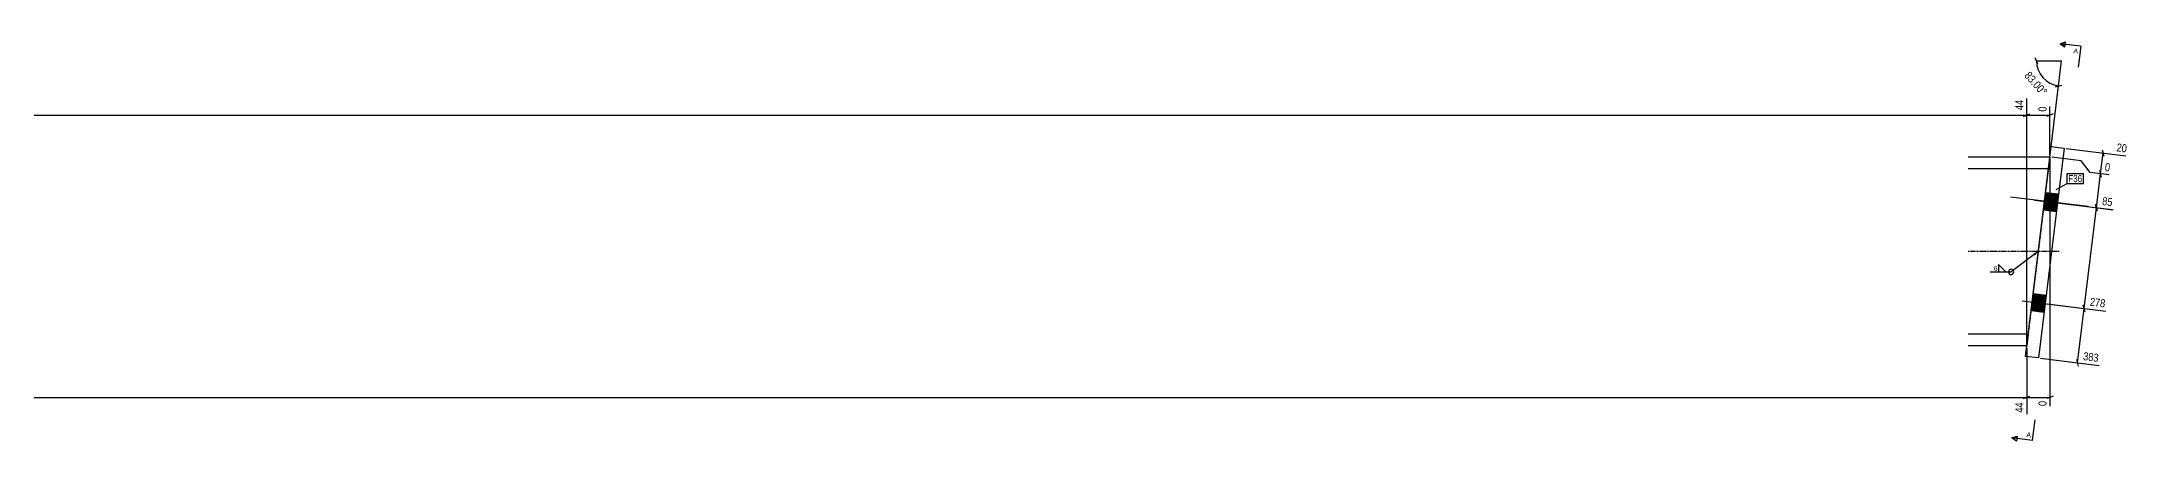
# Model space of a CAD drawing. Header units: millimetres. Extents: x 9 to 63589, y 10 to 4935.
# Drawn here: x 11203 to 15186, y 10 to 771 of the extents above; entities that cross this region are included whole.
import ezdxf

# ---------------------------------------------------------------- set-up
doc = ezdxf.new("R2010")
doc.units = ezdxf.units.MM
doc.linetypes.add('DXK_LINE_DOT2', pattern=[3.9198, 1.9599, -1.9599])
doc.linetypes.add('DXK_LINE_DOT3', pattern=[5.9187, 2.979, -0.9799, 0.9799, -0.9799])
for name, color, linetype in [('MÅLSÆTNING', 7, 'Continuous'), ('STÅL', 7, 'Continuous'), ('TEKST', 7, 'Continuous')]:
    doc.layers.add(name, color=color, linetype=linetype)
doc.styles.add('Arial', font='ARIAL.TTF', dxfattribs={"height": 0.2})
doc.styles.add('Arial Narrow', font='ARIALN.TTF', dxfattribs={"height": 0.2})

msp = doc.modelspace()

# ---------------------------------------------------------------- hatches: boundary and pattern name
at = {"layer": 'STÅL', "linetype": 'Continuous'}
for points in [[(15046.6, 447.4), (15050.7, 480.2), (15025.8, 483.2), (15021.8, 450.4)], [(15046.6, 447.4), (15050.7, 480.2), (15025.8, 483.2), (15021.8, 450.4)], [(15002.3, 291.3), (14998.3, 258.5), (15023.1, 255.5), (15027.1, 288.2)], [(15002.3, 291.3), (14998.3, 258.5), (15023.1, 255.5), (15027.1, 288.2)]]:
    msp.add_hatch(color=96, dxfattribs=at).paths.add_polyline_path(points)
at = {"layer": 'TEKST', "linetype": 'Continuous'}
msp.add_hatch(color=3, dxfattribs=at).paths.add_polyline_path([(15002.6, 367.2), (15012.1, 371.2), (15005.6, 363.2)])

# ---------------------------------------------------------------- linework, layer by layer
at = {"layer": 'MÅLSÆTNING', "color": 7, "linetype": 'Continuous'}
for p, q in [((15011.1, 728.4), (15006.3, 740.4)), ((15008.7, 734.4), (15056.7, 734.4)), ((15050.8, 686.7), (15056.7, 734.4)), ((15034.7, 555.2), (15050.8, 686.7)), ((15044.6, 685.1), (15057.1, 688.4)), ((14984, 628.5), (14996, 633.3)), ((14990, 630.9), (15034.2, 630.9)), ((15040.2, 633.3), (15028.2, 628.5)), ((15034.2, 547.2), (15034.2, 76.6)), ((15093.7, 543.9), (15038.2, 550.7)), ((15093.7, 543.9), (15038.2, 550.7)), ((15111.1, 521.6), (15093.7, 543.9)), ((15111.1, 521.6), (15093.7, 543.9)), ((15147.4, 517.1), (15111.1, 521.6)), ((15132.6, 512.9), (15129.3, 525.4)), ((15084.9, 459.3), (15154.9, 450.7)), ((15099.4, 262.7), (15123, 454.6)), ((15124.7, 448.4), (15121.4, 460.9)), ((15029.1, 271.4), (15141, 257.6)), ((15029.1, 271.4), (15141, 257.6)), ((15086.7, 159.2), (15099.4, 262.7)), ((15097.8, 269), (15101.1, 256.5)), ((15101.1, 256.5), (15097.8, 269)), ((14990, 187.2), (14990, 61.1)), ((15016.3, 167.8), (15128.3, 154.1)), ((15085.1, 165.4), (15088.4, 152.9)), ((14984, 90.8), (14996, 95.6)), ((14990, 93.2), (15034.2, 93.2)), ((15040.2, 95.6), (15028.2, 90.8))]:
    msp.add_line(p, q, dxfattribs=at)
msp.add_arc((15056.7, 734.4), 48, 180, 263, dxfattribs=at)
at = {"layer": 'STÅL', "color": 2, "linetype": 'Continuous'}
for p, q in [((14987.6, 171.3), (15036.6, 571)), ((15061.4, 568), (15012.4, 168.3)), ((15036.6, 571), (15061.4, 568)), ((15034.2, 551.2), (14878.6, 551.2)), ((15031.4, 528.7), (14878.6, 528.7)), ((15034.2, 551.2), (15031.4, 528.7)), ((14992.8, 213.7), (14878.6, 213.7)), ((14992.8, 213.7), (14990, 191.2)), ((14990, 191.2), (14878.6, 191.2)), ((15012.4, 168.3), (14987.6, 171.3))]:
    msp.add_line(p, q, dxfattribs=at)
at = {"layer": 'STÅL', "color": 7, "linetype": 'DXK_LINE_DOT2'}
msp.add_line((15031.4, 528.7), (14992.8, 213.7), dxfattribs=at)
at = {"layer": 'STÅL', "color": 96, "linetype": 'Continuous'}
for p, q in [((15025.8, 483.2), (15050.7, 480.2)), ((15050.7, 480.2), (15025.8, 483.2)), ((15107.2, 456.6), (14959.3, 474.7)), ((15005, 469.1), (15152.9, 451)), ((15021.8, 450.4), (15046.6, 447.4)), ((15046.6, 447.4), (15021.8, 450.4)), ((15002.3, 291.3), (15027.1, 288.2)), ((15002.3, 291.3), (15027.1, 288.2)), ((14981.4, 277.2), (15099.5, 262.7)), ((14981.4, 277.2), (15099.5, 262.7)), ((14998.3, 258.5), (15023.1, 255.5)), ((14998.3, 258.5), (15023.1, 255.5))]:
    msp.add_line(p, q, dxfattribs=at)
at = {"layer": 'STÅL', "color": 7, "linetype": 'DXK_LINE_DOT3'}
msp.add_line((15052.1, 371.2), (14878.6, 371.2), dxfattribs=at)
at = {"layer": 'TEKST', "color": 3, "linetype": 'Continuous'}
msp.add_line((15012.1, 371.2), (14960.3, 332.2), dxfattribs=at)
for start, end in [(90, 270), (270, 90)]:
    msp.add_arc((14960.3, 332.2), 5, start, end, dxfattribs=at)

# ---------------------------------------------------------------- wipeouts: each hides what was drawn before it
at = {"color": 0, "linetype": 'Continuous'}
for points in [[(15087.5, 747.8), (15088.8, 757.7), (15079.9, 758.8), (15078.7, 748.9)], [(14997.7, 16.4), (14999, 26.3), (14990.1, 27.4), (14988.9, 17.4)]]:
    msp.add_wipeout(points, dxfattribs=at).dxf.layer = 'TEKST'
at = {"color": 0}
msp.add_wipeout([(14934.1, 333.4), (14934.1, 345), (14926.4, 345), (14926.4, 333.4)], dxfattribs=at).dxf.layer = 'TEKST'

# ---------------------------------------------------------------- next in the draw order: hatches: boundary and pattern name
at = {"layer": 'TEKST', "linetype": 'Continuous'}
for points in [[(15063.6, 765.8), (15063, 760.9), (15053.6, 767)], [(14971.9, 19.5), (14971.3, 14.6), (14961.4, 15.8)]]:
    msp.add_hatch(color=30, dxfattribs=at).paths.add_polyline_path(points)

# ---------------------------------------------------------------- next in the draw order: linework, layer by layer
at = {"layer": 'TEKST', "color": 30, "linetype": 'Continuous'}
for p, q in [((15053.6, 767), (15064.2, 770.8)), ((15053.6, 767), (15063, 760.9)), ((15063, 760.9), (15064.2, 770.8)), ((14961.4, 15.8), (14971.9, 19.5)), ((14970.7, 9.6), (14961.4, 15.8)), ((14971.9, 19.5), (14970.7, 9.6))]:
    msp.add_line(p, q, dxfattribs=at)
at = {"layer": 'TEKST', "color": 7, "linetype": 'Continuous'}
for p, q in [((15093.3, 762.2), (15053.6, 767)), ((15093.3, 762.2), (15088.5, 722.5)), ((15001.1, 10.9), (14961.4, 15.8))]:
    msp.add_line(p, q, dxfattribs=at)
at = {"layer": 'TEKST', "color": 3, "linetype": 'Continuous'}
for p, q in [((14920.2, 332.2), (14960.3, 332.2)), ((14950.5, 332.2), (14936.2, 346.5)), ((14936.2, 346.5), (14936.2, 332.2)), ((14936.2, 332.2), (14950.5, 332.2))]:
    msp.add_line(p, q, dxfattribs=at)

# ---------------------------------------------------------------- next in the draw order: texts
at = {"layer": 'TEKST', "color": 3, "linetype": 'Continuous', "style": 'Arial'}
for p in [(15078.7, 748.9), (14988.9, 17.4)]:
    msp.add_text('A', height=9.55, rotation=-7.0015, dxfattribs=at).set_placement(p)
at = {"layer": 'TEKST', "color": 3, "style": 'Arial Narrow'}
msp.add_text('6', height=9.54, dxfattribs=at).set_placement((14927.2, 334.2))

# ---------------------------------------------------------------- next in the draw order: wipeouts: each hides what was drawn before it
at = {"color": 0}
msp.add_wipeout([(15019.1, 661.9), (15035.9, 676.7), (14996.9, 720.8), (14980.1, 705.9)], dxfattribs=at).dxf.layer = 'MÅLSÆTNING'
at = {"color": 0, "linetype": 'Continuous'}
for points in [[(15155.6, 453.9), (15158.3, 476.1), (15132.6, 479.3), (15129.9, 457)], [(15141.7, 260.8), (15144.4, 283), (15109, 287.4), (15106.3, 265.1)], [(15129, 157.2), (15131.7, 179.4), (15096.3, 183.8), (15093.6, 161.5)], [(15031, 89.6), (15008.6, 89.6), (15008.6, 73.4), (15031, 73.4)]]:
    msp.add_wipeout(points, dxfattribs=at).dxf.layer = 'MÅLSÆTNING'

# ---------------------------------------------------------------- next in the draw order: linework, layer by layer
at = {"layer": 'MÅLSÆTNING', "color": 7, "linetype": 'Continuous'}
for p, q in [((14990, 195.2), (14990, 663)), ((15034.2, 555.2), (15034.2, 647.5)), ((15123, 454.6), (15130.9, 519.2)), ((15084.9, 459.3), (15154.9, 450.7)), ((15121.4, 460.9), (15124.7, 448.4)), ((14990, 187.2), (14990, 61.1)), ((10155.2, 93.2), (14990, 93.2)), ((14984, 90.8), (14996, 95.6))]:
    msp.add_line(p, q, dxfattribs=at)

# ---------------------------------------------------------------- next in the draw order: texts
at = {"layer": 'MÅLSÆTNING', "color": 3, "style": 'Arial Narrow'}
msp.add_text('83.00°', height=15.27, rotation=-48.5009, dxfattribs=at).set_placement((14984.6, 705.6))
at = {"layer": 'MÅLSÆTNING', "color": 3, "linetype": 'Continuous', "style": 'Arial Narrow'}
for s, height, rotation, p in [('85', 15.27, -7.0015, (15133.4, 459.8)), ('278', 15.27, -7.0015, (15109.9, 267.9)), ('383', 15.27, -7.0015, (15097.1, 164.3)), ('0', 15.3, 90.0002, (15027.8, 76.6))]:
    msp.add_text(s, height=height, rotation=rotation, dxfattribs=at).set_placement(p)

# ---------------------------------------------------------------- next in the draw order: wipeouts: each hides what was drawn before it
at = {"color": 0, "linetype": 'Continuous'}
for points in [[(15031, 650.7), (15008.6, 650.7), (15008.6, 634.5), (15031, 634.5)], [(15150.9, 519.9), (15153.6, 542.2), (15137.6, 544.1), (15134.9, 521.9)], [(14986.8, 86.7), (14964.4, 86.7), (14964.4, 60.8), (14986.8, 60.8)]]:
    msp.add_wipeout(points, dxfattribs=at).dxf.layer = 'MÅLSÆTNING'

# ---------------------------------------------------------------- next in the draw order: linework, layer by layer
at = {"layer": 'MÅLSÆTNING', "color": 7, "linetype": 'Continuous'}
for p, q in [((14990, 195.2), (14990, 663)), ((9982.6, 630.9), (14990, 630.9)), ((14984, 628.5), (14996, 633.3)), ((15065.4, 567.5), (15179.4, 553.5)), ((15130.9, 519.2), (15135.8, 558.9)), ((15134.1, 565.1), (15137.4, 552.6)), ((15147.4, 517.1), (15111.1, 521.6)), ((15132.6, 512.9), (15129.3, 525.4))]:
    msp.add_line(p, q, dxfattribs=at)
at = {"layer": 'TEKST', "color": 7, "linetype": 'Continuous'}
msp.add_line((15001.1, 10.9), (15006, 50.6), dxfattribs=at)

# ---------------------------------------------------------------- next in the draw order: texts
at = {"layer": 'MÅLSÆTNING', "color": 3, "linetype": 'Continuous', "style": 'Arial Narrow'}
for s, height, rotation, p in [('0', 15.3, 90.0002, (15027.8, 637.7)), ('0', 15.3, -7.0015, (15138.5, 524.7)), ('44', 15.27, 90.0002, (14983.6, 64))]:
    msp.add_text(s, height=height, rotation=rotation, dxfattribs=at).set_placement(p)

# ---------------------------------------------------------------- next in the draw order: wipeouts: each hides what was drawn before it
at = {"color": 0, "linetype": 'Continuous'}
for points in [[(14986.8, 663.3), (14964.4, 663.3), (14964.4, 637.4), (14986.8, 637.4)], [(15182.9, 556.3), (15185.7, 578.5), (15160, 581.7), (15157.2, 559.5)]]:
    msp.add_wipeout(points, dxfattribs=at).dxf.layer = 'MÅLSÆTNING'
at = {"color": 0}
msp.add_wipeout([(15095.8, 503.4), (15095.8, 517.4), (15069.3, 517.4), (15069.3, 503.4)], dxfattribs=at).dxf.layer = 'TEKST'

# ---------------------------------------------------------------- next in the draw order: texts
at = {"layer": 'MÅLSÆTNING', "color": 3, "linetype": 'Continuous', "style": 'Arial Narrow'}
for s, rotation, p in [('44', 90.0002, (14983.6, 640.6)), ('20', -7.0015, (15160.8, 562.2))]:
    msp.add_text(s, height=15.27, rotation=rotation, dxfattribs=at).set_placement(p)

# ---------------------------------------------------------------- next in the draw order: wipeouts: each hides what was drawn before it
at = {"color": 0}
msp.add_wipeout([(15095.8, 503.4), (15095.8, 517.4), (15069.3, 517.4), (15069.3, 503.4)], dxfattribs=at).dxf.layer = 'TEKST'

# ---------------------------------------------------------------- next in the draw order: linework, layer by layer
at = {"layer": 'TEKST', "color": 7, "linetype": 'Continuous'}
for p, q in [((15066.9, 519.8), (15098.2, 519.8)), ((15066.9, 501), (15066.9, 519.8)), ((15098.2, 501), (15098.2, 519.8)), ((15046.1, 489), (15066.9, 501)), ((15066.9, 501), (15098.2, 501))]:
    msp.add_line(p, q, dxfattribs=at)

# ---------------------------------------------------------------- next in the draw order: texts
at = {"layer": 'TEKST', "color": 3, "style": 'Arial Narrow'}
msp.add_text('F36', height=13.36, dxfattribs=at).set_placement((15069.3, 503.4))

doc.saveas('drawing.dxf')
